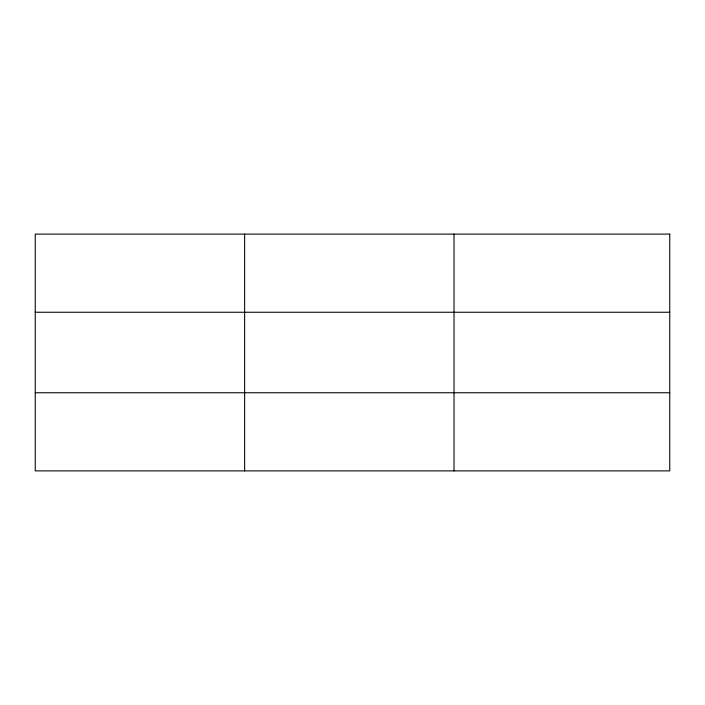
<?xml version="1.0" encoding="UTF-8"?>
<svg xmlns="http://www.w3.org/2000/svg" width="705" height="705" viewBox="0 0 705 705"><rect width="100%" height="100%" fill="white"/><g stroke="black" fill="none" stroke-linecap="round" stroke-linejoin="round"><path stroke-width="1.06" d="M244.635 470.887L244.635 234.113M454.02 470.887L454.02 234.113M35.25 312.253L669.75 312.253M35.25 392.747L669.75 392.747M669.75 234.113L669.75 470.887L35.25 470.887L35.25 234.113L669.75 234.113"/></g></svg>
